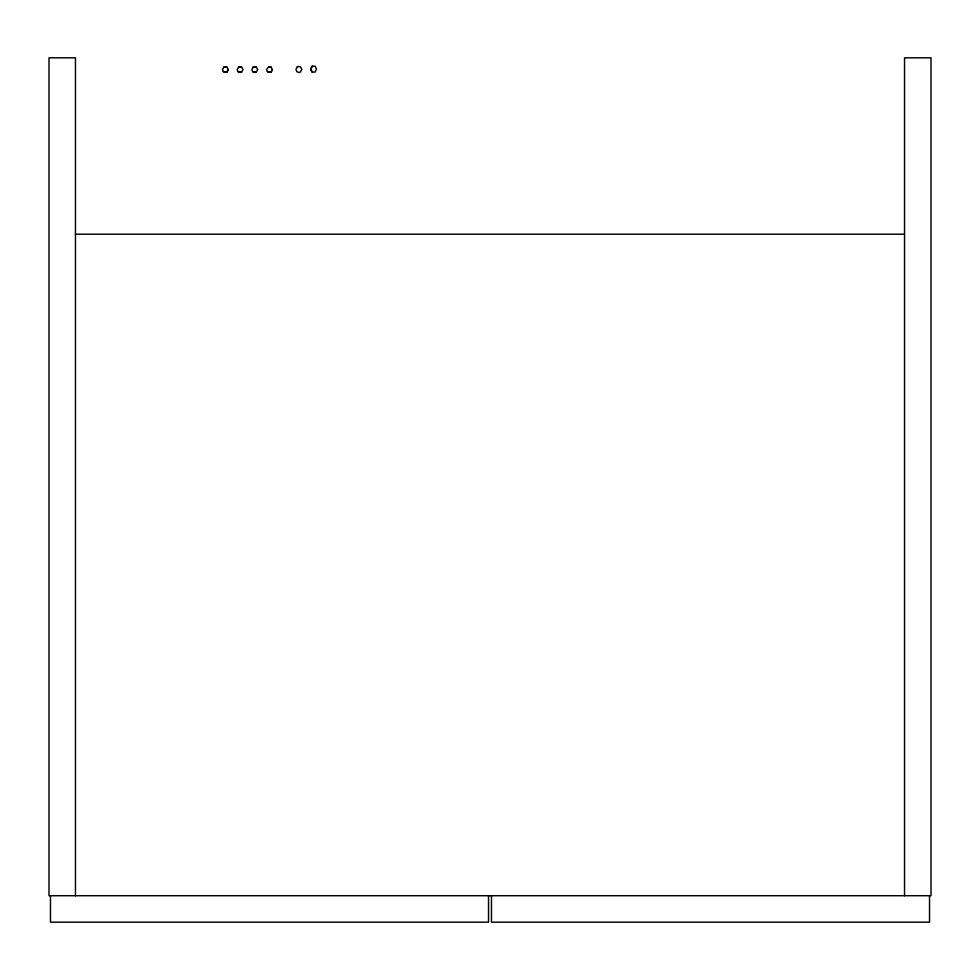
<?xml version="1.0" encoding="UTF-8"?>
<svg xmlns="http://www.w3.org/2000/svg" width="980" height="980" viewBox="0 0 980 980"><rect width="100%" height="100%" fill="white"/><g stroke="black" fill="none" stroke-linecap="round" stroke-linejoin="round"><path stroke-width="1.47" d="M228.34 69.58L226.87 72.128L223.318 71.663L222.46 69.58L223.93 67.032L226.87 67.032L228.34 69.58L226.87 72.128L223.318 71.663M272.44 69.58L270.97 72.128L267.418 71.663L266.56 69.58L268.74 66.738L270.97 67.032L272.44 69.58L270.97 72.128L267.418 71.663M310.758 70.009L312.13 66.187L315.07 66.187L316.54 69.127L315.07 72.067L312.13 72.067L310.66 69.127L312.13 66.187M238.63 67.032L237.16 69.58L238.018 71.663L240.1 72.52L241.57 72.128L243.04 69.58L241.57 67.032L238.63 67.032L241.57 67.032M253.33 67.032L251.86 69.58L252.718 71.663L254.8 72.52L256.27 72.128L257.74 69.58L256.27 67.032L253.33 67.032L256.27 67.032M223.93 67.032L226.87 67.032M75.46 234.22L904.54 234.22M268.74 66.738L270.97 67.032M252.718 71.663L256.27 72.128M238.018 71.663L241.57 72.128M312.13 72.067L310.66 69.127M929.53 895.72L929.53 922.18L491.47 922.18L491.47 895.72M904.54 895.72L904.54 57.82L931 57.82L931 895.72L49 895.72L49 57.82L75.46 57.82L75.46 895.72M488.53 895.72L488.53 922.18L50.47 922.18L50.47 895.72M297.43 66.64L295.96 69.372L296.818 71.601L298.9 72.52L300.37 72.104L301.84 69.372L300.37 66.64L297.43 66.64"/></g></svg>
